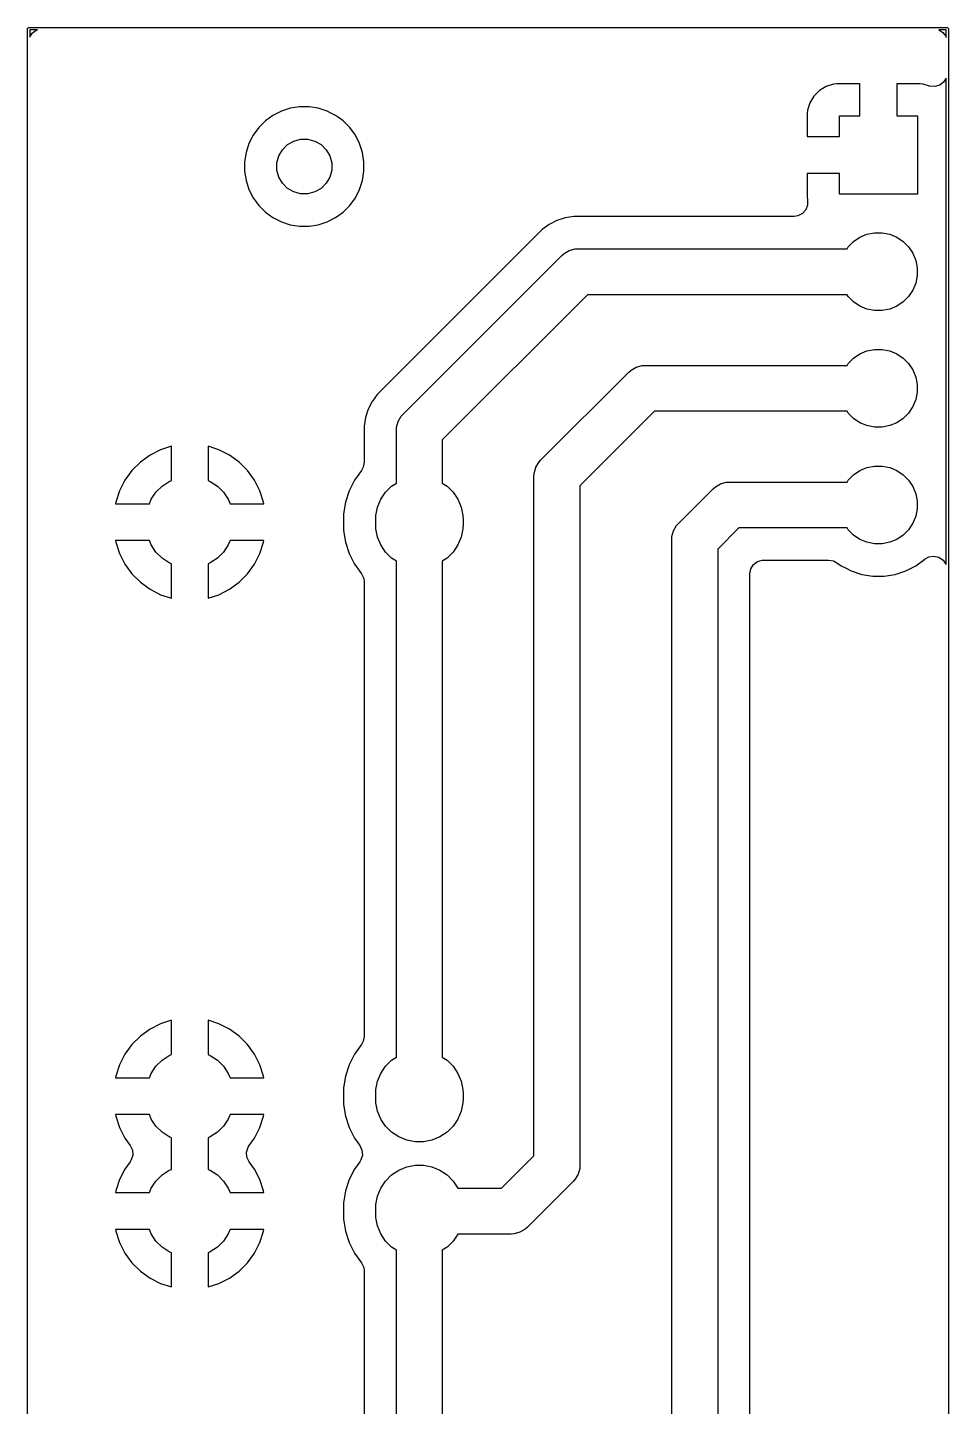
# Model space of a CAD drawing. Header units: inches. Extents: x 5.9 to 6.69, y -4.33 to -1.97.
# Drawn here: x 5.905 to 6.694, y -3.15 to -1.968 of the extents above; entities that cross this region are included whole.
import ezdxf

# ---------------------------------------------------------------- set-up
doc = ezdxf.new("R2010")
doc.units = ezdxf.units.IN
doc.header["$MEASUREMENT"] = 0
doc.layers.add('F.Cu', color=13, linetype='CONTINUOUS', true_color=0xc83434)

msp = doc.modelspace()

# ---------------------------------------------------------------- linework, layer by layer
at = {"layer": 'F.Cu', "linetype": 'CONTINUOUS'}
for p, q in [((5.9045, -1.9685), (5.9046, -1.9681)), ((5.9045, -4.3307), (5.9045, -1.9685)), ((5.9046, -1.9681), (5.9051, -1.9676)), ((5.9051, -1.9676), (5.9055, -1.9675)), ((5.9055, -1.9675), (6.6929, -1.9675)), ((5.9065, -1.9695), (5.9065, -1.9757)), ((5.9129, -1.9695), (5.9065, -1.9695)), ((5.9065, -1.9757), (5.9086, -1.9723)), ((5.9086, -1.9723), (5.912, -1.9697)), ((5.912, -1.9697), (5.9129, -1.9695)), ((6.6857, -1.9695), (6.6891, -1.9716)), ((6.6919, -1.9695), (6.6857, -1.9695)), ((6.6891, -1.9716), (6.6917, -1.975)), ((6.6919, -1.9759), (6.6919, -1.9695)), ((6.6929, -1.9675), (6.6933, -1.9676)), ((6.6933, -1.9676), (6.6938, -1.9681)), ((6.6938, -1.9681), (6.6939, -1.9685)), ((6.6939, -1.9685), (6.6939, -4.3307)), ((6.6917, -1.975), (6.6919, -1.9759)), ((6.589, -2.018), (6.5833, -2.0215)), ((6.5954, -2.016), (6.589, -2.018)), ((6.589, -2.018), (6.589, -2.018)), ((6.5982, -2.0157), (6.5954, -2.016)), ((6.6181, -2.0157), (6.5982, -2.0157)), ((6.5982, -2.0157), (6.5982, -2.0157)), ((6.6181, -2.0433), (6.6181, -2.0157)), ((6.6696, -2.0157), (6.6496, -2.0157)), ((6.6496, -2.0157), (6.6496, -2.0433)), ((6.6723, -2.016), (6.6696, -2.0157)), ((6.6776, -2.0177), (6.6723, -2.016)), ((6.6723, -2.016), (6.6723, -2.016)), ((6.6779, -2.0177), (6.6776, -2.0177)), ((6.6822, -2.0181), (6.6779, -2.0177)), ((6.6864, -2.017), (6.6822, -2.0181)), ((6.6898, -2.0143), (6.6864, -2.017)), ((6.6919, -2.011), (6.6898, -2.0143)), ((6.6919, -2.4278), (6.6919, -2.011)), ((6.5751, -2.0319), (6.5731, -2.0383)), ((6.5785, -2.0262), (6.5751, -2.0319)), ((6.5833, -2.0215), (6.5785, -2.0262)), ((6.1149, -2.0428), (6.1084, -2.0476)), ((6.1221, -2.0392), (6.1149, -2.0428)), ((6.1149, -2.0428), (6.1149, -2.0428)), ((6.1297, -2.0367), (6.1221, -2.0392)), ((6.1221, -2.0392), (6.1221, -2.0392)), ((6.1377, -2.0354), (6.1297, -2.0367)), ((6.1458, -2.0354), (6.1377, -2.0354)), ((6.1377, -2.0354), (6.1377, -2.0354)), ((6.1537, -2.0367), (6.1458, -2.0354)), ((6.1458, -2.0354), (6.1458, -2.0354)), ((6.1614, -2.0392), (6.1537, -2.0367)), ((6.1614, -2.0392), (6.1614, -2.0392)), ((6.1651, -2.0411), (6.1614, -2.0392)), ((6.1686, -2.0428), (6.1651, -2.0411)), ((6.1718, -2.0452), (6.1686, -2.0428)), ((6.1686, -2.0428), (6.1686, -2.0428)), ((6.5731, -2.0383), (6.5728, -2.0411)), ((6.5728, -2.0411), (6.5728, -2.061)), ((6.5731, -2.0383), (6.5731, -2.0383)), ((6.6004, -2.061), (6.6004, -2.0433)), ((6.6004, -2.0433), (6.6181, -2.0433)), ((6.6496, -2.0433), (6.6673, -2.0433)), ((6.6673, -2.0433), (6.6673, -2.1102)), ((6.1027, -2.0533), (6.0979, -2.0598)), ((6.1084, -2.0476), (6.1027, -2.0533)), ((6.1027, -2.0533), (6.1027, -2.0533)), ((6.1084, -2.0476), (6.1084, -2.0476)), ((6.1751, -2.0476), (6.1718, -2.0452)), ((6.1808, -2.0533), (6.1751, -2.0476)), ((6.1855, -2.0598), (6.1808, -2.0533)), ((6.0943, -2.067), (6.0918, -2.0746)), ((6.0979, -2.0598), (6.0943, -2.067)), ((6.0943, -2.067), (6.0943, -2.067)), ((6.0979, -2.0598), (6.0979, -2.0598)), ((6.123, -2.0722), (6.1274, -2.0679)), ((6.1274, -2.0679), (6.1327, -2.0648)), ((6.1327, -2.0648), (6.1386, -2.0632)), ((6.1386, -2.0632), (6.1448, -2.0632)), ((6.1448, -2.0632), (6.1508, -2.0648)), ((6.1508, -2.0648), (6.1561, -2.0679)), ((6.1561, -2.0679), (6.1605, -2.0722)), ((6.1892, -2.067), (6.1855, -2.0598)), ((6.1917, -2.0746), (6.1892, -2.067)), ((6.5728, -2.061), (6.6004, -2.061)), ((6.0918, -2.0746), (6.0905, -2.0826)), ((6.1183, -2.0835), (6.1199, -2.0776)), ((6.1199, -2.0776), (6.123, -2.0722)), ((6.1605, -2.0722), (6.1636, -2.0776)), ((6.1636, -2.0776), (6.1652, -2.0835)), ((6.1929, -2.0826), (6.1917, -2.0746)), ((6.0905, -2.0826), (6.0905, -2.0906)), ((6.0905, -2.0906), (6.0918, -2.0986)), ((6.1183, -2.0897), (6.1183, -2.0835)), ((6.1199, -2.0957), (6.1183, -2.0897)), ((6.1652, -2.0897), (6.1636, -2.0957)), ((6.1652, -2.0835), (6.1652, -2.0897)), ((6.1917, -2.0986), (6.1929, -2.0906)), ((6.1929, -2.0906), (6.1929, -2.0826)), ((6.0918, -2.0986), (6.0943, -2.1063)), ((6.123, -2.101), (6.1199, -2.0957)), ((6.1274, -2.1054), (6.123, -2.101)), ((6.1605, -2.101), (6.1561, -2.1054)), ((6.1636, -2.0957), (6.1605, -2.101)), ((6.1892, -2.1063), (6.1917, -2.0986)), ((6.6004, -2.0925), (6.5728, -2.0925)), ((6.5728, -2.0925), (6.5728, -2.1125)), ((6.6004, -2.1102), (6.6004, -2.0925)), ((6.0943, -2.1063), (6.0943, -2.1063)), ((6.0943, -2.1063), (6.0979, -2.1134)), ((6.0979, -2.1134), (6.0979, -2.1134)), ((6.0979, -2.1134), (6.0996, -2.1157)), ((6.0996, -2.1157), (6.1027, -2.12)), ((6.1327, -2.1084), (6.1274, -2.1054)), ((6.1386, -2.11), (6.1327, -2.1084)), ((6.1448, -2.11), (6.1386, -2.11)), ((6.1508, -2.1084), (6.1448, -2.11)), ((6.1561, -2.1054), (6.1508, -2.1084)), ((6.1808, -2.12), (6.1855, -2.1134)), ((6.1855, -2.1134), (6.1892, -2.1063)), ((6.5728, -2.1125), (6.5731, -2.1152)), ((6.5731, -2.1152), (6.5731, -2.1154)), ((6.5731, -2.1154), (6.5731, -2.1157)), ((6.5731, -2.1157), (6.5731, -2.1159)), ((6.5731, -2.1159), (6.5731, -2.1159)), ((6.5731, -2.1159), (6.5732, -2.1198)), ((6.6673, -2.1102), (6.6004, -2.1102)), ((6.1027, -2.12), (6.1084, -2.1257)), ((6.1084, -2.1257), (6.1149, -2.1304)), ((6.1686, -2.1304), (6.1751, -2.1257)), ((6.1751, -2.1257), (6.1808, -2.12)), ((6.5688, -2.127), (6.5649, -2.129)), ((6.5717, -2.1238), (6.5688, -2.127)), ((6.5732, -2.1198), (6.5717, -2.1238)), ((6.1149, -2.1304), (6.1221, -2.1341)), ((6.1221, -2.1341), (6.1297, -2.1366)), ((6.1297, -2.1366), (6.1377, -2.1378)), ((6.1377, -2.1378), (6.1377, -2.1378)), ((6.1377, -2.1378), (6.1458, -2.1378)), ((6.1458, -2.1378), (6.1537, -2.1366)), ((6.1458, -2.1378), (6.1458, -2.1378)), ((6.1537, -2.1366), (6.1614, -2.1341)), ((6.1614, -2.1341), (6.1686, -2.1304)), ((6.3516, -2.1363), (6.3456, -2.1407)), ((6.3582, -2.133), (6.3516, -2.1363)), ((6.3516, -2.1363), (6.3516, -2.1363)), ((6.3653, -2.1307), (6.3582, -2.133)), ((6.3582, -2.133), (6.3582, -2.133)), ((6.3727, -2.1295), (6.3653, -2.1307)), ((6.5616, -2.1295), (6.3727, -2.1295)), ((6.5649, -2.129), (6.5616, -2.1295)), ((6.3456, -2.1407), (6.2043, -2.282)), ((6.608, -2.1555), (6.6126, -2.1509)), ((6.6126, -2.1509), (6.6181, -2.1473)), ((6.6181, -2.1473), (6.6241, -2.1447)), ((6.6241, -2.1447), (6.6306, -2.1435)), ((6.6306, -2.1435), (6.6371, -2.1435)), ((6.6371, -2.1435), (6.6436, -2.1447)), ((6.6436, -2.1447), (6.6496, -2.1473)), ((6.6496, -2.1473), (6.6551, -2.1509)), ((6.6551, -2.1509), (6.6597, -2.1555)), ((6.2264, -2.2989), (6.3625, -2.1629)), ((6.3625, -2.1629), (6.3644, -2.1612)), ((6.3644, -2.1612), (6.3688, -2.1586)), ((6.3644, -2.1612), (6.3644, -2.1612)), ((6.3688, -2.1586), (6.3738, -2.1573)), ((6.3738, -2.1573), (6.3764, -2.1571)), ((6.3738, -2.1573), (6.3738, -2.1573)), ((6.3764, -2.1571), (6.607, -2.1571)), ((6.607, -2.1571), (6.608, -2.1555)), ((6.6597, -2.1555), (6.6634, -2.161)), ((6.6634, -2.161), (6.6659, -2.1671)), ((6.6659, -2.1671), (6.6672, -2.1735)), ((6.6672, -2.1735), (6.6672, -2.1801)), ((6.6659, -2.1865), (6.6634, -2.1925)), ((6.6672, -2.1801), (6.6659, -2.1865)), ((6.3845, -2.1965), (6.26, -2.3209)), ((6.607, -2.1965), (6.3845, -2.1965)), ((6.608, -2.198), (6.607, -2.1965)), ((6.6126, -2.2026), (6.608, -2.198)), ((6.6597, -2.198), (6.6551, -2.2026)), ((6.6634, -2.1925), (6.6597, -2.198)), ((6.6181, -2.2063), (6.6126, -2.2026)), ((6.6241, -2.2088), (6.6181, -2.2063)), ((6.6306, -2.2101), (6.6241, -2.2088)), ((6.6371, -2.2101), (6.6306, -2.2101)), ((6.6436, -2.2088), (6.6371, -2.2101)), ((6.6496, -2.2063), (6.6436, -2.2088)), ((6.6551, -2.2026), (6.6496, -2.2063)), ((6.6181, -2.2473), (6.6241, -2.2447)), ((6.6241, -2.2447), (6.6306, -2.2435)), ((6.6306, -2.2435), (6.6371, -2.2435)), ((6.6371, -2.2435), (6.6436, -2.2447)), ((6.6436, -2.2447), (6.6496, -2.2473)), ((6.4263, -2.2586), (6.4313, -2.2573)), ((6.4313, -2.2573), (6.4339, -2.2571)), ((6.4313, -2.2573), (6.4313, -2.2573)), ((6.4339, -2.2571), (6.607, -2.2571)), ((6.607, -2.2571), (6.608, -2.2555)), ((6.608, -2.2555), (6.6126, -2.2509)), ((6.6126, -2.2509), (6.6181, -2.2473)), ((6.6496, -2.2473), (6.6551, -2.2509)), ((6.6551, -2.2509), (6.6597, -2.2555)), ((6.6597, -2.2555), (6.6634, -2.261)), ((6.3443, -2.3384), (6.4199, -2.2629)), ((6.4199, -2.2629), (6.4219, -2.2612)), ((6.4219, -2.2612), (6.4263, -2.2586)), ((6.4219, -2.2612), (6.4219, -2.2612)), ((6.6634, -2.261), (6.6659, -2.2671)), ((6.6659, -2.2671), (6.6672, -2.2735)), ((6.6672, -2.2801), (6.6659, -2.2865)), ((6.6672, -2.2735), (6.6672, -2.2801)), ((6.1999, -2.288), (6.1966, -2.2947)), ((6.2001, -2.2878), (6.1999, -2.288)), ((6.2043, -2.282), (6.2001, -2.2878)), ((6.2001, -2.2878), (6.2001, -2.2878)), ((6.6634, -2.2925), (6.6597, -2.298)), ((6.6659, -2.2865), (6.6634, -2.2925)), ((6.1943, -2.3017), (6.1931, -2.3091)), ((6.1966, -2.2947), (6.1943, -2.3017)), ((6.2222, -2.3053), (6.2247, -2.3008)), ((6.2247, -2.3008), (6.2264, -2.2989)), ((6.2247, -2.3008), (6.2247, -2.3008)), ((6.442, -2.2965), (6.378, -2.3605)), ((6.607, -2.2965), (6.442, -2.2965)), ((6.608, -2.298), (6.607, -2.2965)), ((6.6126, -2.3026), (6.608, -2.298)), ((6.6181, -2.3063), (6.6126, -2.3026)), ((6.6551, -2.3026), (6.6496, -2.3063)), ((6.6597, -2.298), (6.6551, -2.3026)), ((6.1931, -2.3091), (6.1931, -2.3402)), ((6.2207, -2.3128), (6.2208, -2.3102)), ((6.2207, -2.358), (6.2207, -2.3128)), ((6.2208, -2.3102), (6.2222, -2.3053)), ((6.2208, -2.3102), (6.2208, -2.3102)), ((6.6241, -2.3088), (6.6181, -2.3063)), ((6.6306, -2.3101), (6.6241, -2.3088)), ((6.6371, -2.3101), (6.6306, -2.3101)), ((6.6436, -2.3088), (6.6371, -2.3101)), ((6.6496, -2.3063), (6.6436, -2.3088)), ((6.0278, -2.3264), (6.0186, -2.3294)), ((6.0278, -2.3558), (6.0278, -2.3264)), ((6.0278, -2.3264), (6.0278, -2.3264)), ((6.0684, -2.3294), (6.0593, -2.3264)), ((6.0593, -2.3264), (6.0593, -2.3558)), ((6.26, -2.3209), (6.26, -2.358)), ((6.0012, -2.34), (5.994, -2.3472)), ((6.0095, -2.334), (6.0012, -2.34)), ((6.0186, -2.3294), (6.0095, -2.334)), ((6.0095, -2.334), (6.0095, -2.334)), ((6.0776, -2.334), (6.0684, -2.3294)), ((6.0858, -2.34), (6.0776, -2.334)), ((6.0776, -2.334), (6.0776, -2.334)), ((6.0931, -2.3472), (6.0858, -2.34)), ((6.1931, -2.3402), (6.1923, -2.3445)), ((6.3403, -2.3445), (6.3427, -2.3404)), ((6.3427, -2.3404), (6.3443, -2.3384)), ((6.3427, -2.3404), (6.3427, -2.3404)), ((5.994, -2.3472), (5.9879, -2.3555)), ((6.0991, -2.3555), (6.0931, -2.3472)), ((6.1908, -2.3472), (6.1848, -2.3555)), ((6.1923, -2.3445), (6.1908, -2.3472)), ((6.3386, -2.3524), (6.3388, -2.3498)), ((6.3388, -2.3498), (6.3401, -2.3448)), ((6.3388, -2.3498), (6.3388, -2.3498)), ((6.3401, -2.3448), (6.3403, -2.3445)), ((6.608, -2.3555), (6.6126, -2.3509)), ((6.6126, -2.3509), (6.6181, -2.3473)), ((6.6181, -2.3473), (6.6241, -2.3447)), ((6.6241, -2.3447), (6.6306, -2.3435)), ((6.6306, -2.3435), (6.6371, -2.3435)), ((6.6371, -2.3435), (6.6436, -2.3447)), ((6.6436, -2.3447), (6.6496, -2.3473)), ((6.6496, -2.3473), (6.6551, -2.3509)), ((6.6551, -2.3509), (6.6597, -2.3555)), ((5.9879, -2.3555), (5.9833, -2.3646)), ((5.9879, -2.3555), (5.9879, -2.3555)), ((6.0146, -2.3658), (6.0198, -2.3607)), ((6.0198, -2.3607), (6.0259, -2.3566)), ((6.0259, -2.3566), (6.0278, -2.3558)), ((6.0593, -2.3558), (6.0611, -2.3566)), ((6.0611, -2.3566), (6.0672, -2.3607)), ((6.0672, -2.3607), (6.0724, -2.3658)), ((6.1037, -2.3646), (6.0991, -2.3555)), ((6.0991, -2.3555), (6.0991, -2.3555)), ((6.1848, -2.3555), (6.1801, -2.3646)), ((6.1848, -2.3555), (6.1848, -2.3555)), ((6.2114, -2.3658), (6.2166, -2.3607)), ((6.2166, -2.3607), (6.2207, -2.358)), ((6.26, -2.358), (6.2641, -2.3607)), ((6.2641, -2.3607), (6.2693, -2.3658)), ((6.3386, -2.9348), (6.3386, -2.3524)), ((6.378, -2.3605), (6.378, -2.9429)), ((6.4625, -2.3926), (6.4922, -2.3629)), ((6.4922, -2.3629), (6.4941, -2.3612)), ((6.4941, -2.3612), (6.4986, -2.3586)), ((6.4941, -2.3612), (6.4941, -2.3612)), ((6.4986, -2.3586), (6.5035, -2.3573)), ((6.5035, -2.3573), (6.5061, -2.3571)), ((6.5035, -2.3573), (6.5035, -2.3573)), ((6.5061, -2.3571), (6.607, -2.3571)), ((6.607, -2.3571), (6.608, -2.3555)), ((6.6597, -2.3555), (6.6634, -2.361)), ((6.6634, -2.361), (6.6659, -2.3671)), ((5.9801, -2.3744), (5.9799, -2.3758)), ((5.9799, -2.3758), (5.9799, -2.3758)), ((5.9799, -2.3758), (6.0089, -2.3758)), ((5.9833, -2.3646), (5.9801, -2.3744)), ((5.9801, -2.3744), (5.9801, -2.3744)), ((5.9833, -2.3646), (5.9833, -2.3646)), ((6.0089, -2.3758), (6.0105, -2.3719)), ((6.0105, -2.3719), (6.0146, -2.3658)), ((6.0724, -2.3658), (6.0765, -2.3719)), ((6.0765, -2.3719), (6.0781, -2.3758)), ((6.0781, -2.3758), (6.1071, -2.3758)), ((6.1069, -2.3744), (6.1037, -2.3646)), ((6.1037, -2.3646), (6.1037, -2.3646)), ((6.1071, -2.3758), (6.1069, -2.3744)), ((6.1069, -2.3744), (6.1069, -2.3744)), ((6.1071, -2.3758), (6.1071, -2.3758)), ((6.177, -2.3744), (6.1754, -2.3845)), ((6.1801, -2.3646), (6.177, -2.3744)), ((6.2046, -2.3787), (6.2074, -2.3719)), ((6.2074, -2.3719), (6.2114, -2.3658)), ((6.2693, -2.3658), (6.2733, -2.3719)), ((6.2733, -2.3719), (6.2761, -2.3787)), ((6.6659, -2.3671), (6.6672, -2.3735)), ((6.6672, -2.3735), (6.6672, -2.3801)), ((6.1754, -2.3845), (6.1754, -2.3986)), ((6.203, -2.3896), (6.2031, -2.3859)), ((6.2031, -2.3859), (6.2046, -2.3787)), ((6.2761, -2.3787), (6.2776, -2.3859)), ((6.2776, -2.3859), (6.2778, -2.3896)), ((6.6659, -2.3865), (6.6634, -2.3925)), ((6.6672, -2.3801), (6.6659, -2.3865)), ((6.1754, -2.3986), (6.177, -2.4087)), ((6.203, -2.3935), (6.203, -2.3896)), ((6.2031, -2.3972), (6.203, -2.3935)), ((6.2046, -2.4044), (6.2031, -2.3972)), ((6.2776, -2.3972), (6.2761, -2.4044)), ((6.2778, -2.3935), (6.2776, -2.3972)), ((6.2778, -2.3896), (6.2778, -2.3935)), ((6.4569, -2.4039), (6.4582, -2.399)), ((6.4582, -2.399), (6.4608, -2.3945)), ((6.4608, -2.3945), (6.4625, -2.3926)), ((6.4608, -2.3945), (6.4608, -2.3945)), ((6.5143, -2.3965), (6.4961, -2.4146)), ((6.607, -2.3965), (6.5143, -2.3965)), ((6.608, -2.398), (6.607, -2.3965)), ((6.6126, -2.4026), (6.608, -2.398)), ((6.6597, -2.398), (6.6551, -2.4026)), ((6.6634, -2.3925), (6.6597, -2.398)), ((5.9799, -2.4073), (5.9801, -2.4087)), ((6.0089, -2.4073), (5.9799, -2.4073)), ((5.9801, -2.4087), (5.9801, -2.4087)), ((5.9801, -2.4087), (5.9833, -2.4184)), ((6.0105, -2.4111), (6.0089, -2.4073)), ((6.0146, -2.4172), (6.0105, -2.4111)), ((6.0765, -2.4111), (6.0724, -2.4172)), ((6.0781, -2.4073), (6.0765, -2.4111)), ((6.1071, -2.4073), (6.0781, -2.4073)), ((6.1037, -2.4184), (6.1069, -2.4087)), ((6.1069, -2.4087), (6.1071, -2.4073)), ((6.1069, -2.4087), (6.1069, -2.4087)), ((6.177, -2.4087), (6.1801, -2.4184)), ((6.2074, -2.4111), (6.2046, -2.4044)), ((6.2114, -2.4172), (6.2074, -2.4111)), ((6.2733, -2.4111), (6.2693, -2.4172)), ((6.2761, -2.4044), (6.2733, -2.4111)), ((6.4567, -2.4065), (6.4569, -2.4039)), ((6.4567, -3.4072), (6.4567, -2.4065)), ((6.4569, -2.4039), (6.4569, -2.4039)), ((6.6181, -2.4063), (6.6126, -2.4026)), ((6.6241, -2.4088), (6.6181, -2.4063)), ((6.6306, -2.4101), (6.6241, -2.4088)), ((6.6371, -2.4101), (6.6306, -2.4101)), ((6.6436, -2.4088), (6.6371, -2.4101)), ((6.6496, -2.4063), (6.6436, -2.4088)), ((6.6551, -2.4026), (6.6496, -2.4063)), ((5.9833, -2.4184), (5.9833, -2.4184)), ((5.9833, -2.4184), (5.9879, -2.4276)), ((6.0198, -2.4224), (6.0146, -2.4172)), ((6.0259, -2.4265), (6.0198, -2.4224)), ((6.0672, -2.4224), (6.0611, -2.4265)), ((6.0724, -2.4172), (6.0672, -2.4224)), ((6.0991, -2.4276), (6.1037, -2.4184)), ((6.1037, -2.4184), (6.1037, -2.4184)), ((6.1801, -2.4184), (6.1801, -2.4184)), ((6.1801, -2.4184), (6.1801, -2.4184)), ((6.1801, -2.4184), (6.1848, -2.4276)), ((6.2166, -2.4224), (6.2114, -2.4172)), ((6.2207, -2.4251), (6.2166, -2.4224)), ((6.2641, -2.4224), (6.26, -2.4251)), ((6.2693, -2.4172), (6.2641, -2.4224)), ((6.4961, -2.4146), (6.4961, -3.4154)), ((6.6736, -2.4233), (6.674, -2.4231)), ((6.674, -2.4231), (6.6772, -2.4213)), ((6.674, -2.4231), (6.674, -2.4231)), ((6.6772, -2.4213), (6.6815, -2.4206)), ((6.6815, -2.4206), (6.6857, -2.4216)), ((6.6857, -2.4216), (6.6893, -2.424)), ((5.9879, -2.4276), (5.9879, -2.4276)), ((5.9879, -2.4276), (5.994, -2.4358)), ((6.0278, -2.4273), (6.0259, -2.4265)), ((6.0278, -2.4567), (6.0278, -2.4273)), ((6.0611, -2.4265), (6.0593, -2.4273)), ((6.0593, -2.4273), (6.0593, -2.4567)), ((6.0931, -2.4358), (6.0991, -2.4276)), ((6.0991, -2.4276), (6.0991, -2.4276)), ((6.1848, -2.4276), (6.1848, -2.4276)), ((6.1848, -2.4276), (6.1848, -2.4276)), ((6.1848, -2.4276), (6.1858, -2.429)), ((6.1858, -2.429), (6.1908, -2.4358)), ((6.2207, -2.8501), (6.2207, -2.4251)), ((6.26, -2.4251), (6.26, -2.8501)), ((6.5236, -2.4358), (6.5244, -2.4316)), ((6.5244, -2.4316), (6.5267, -2.4279)), ((6.5267, -2.4279), (6.5302, -2.4253)), ((6.5302, -2.4253), (6.5343, -2.4241)), ((6.5343, -2.4241), (6.5354, -2.424)), ((6.5354, -2.424), (6.5912, -2.424)), ((6.5912, -2.424), (6.5955, -2.4248)), ((6.5955, -2.4248), (6.5982, -2.4263)), ((6.5982, -2.4263), (6.6019, -2.429)), ((6.6019, -2.429), (6.6019, -2.429)), ((6.6019, -2.429), (6.6019, -2.429)), ((6.6019, -2.429), (6.6061, -2.4311)), ((6.6061, -2.4311), (6.6104, -2.4333)), ((6.6104, -2.4333), (6.6196, -2.4363)), ((6.6482, -2.4363), (6.6573, -2.4333)), ((6.6573, -2.4333), (6.6659, -2.429)), ((6.6659, -2.429), (6.6736, -2.4233)), ((6.6736, -2.4233), (6.6736, -2.4233)), ((6.6893, -2.424), (6.6918, -2.4275)), ((6.6918, -2.4275), (6.6919, -2.4278)), ((5.994, -2.4358), (6.0012, -2.4431)), ((6.0012, -2.4431), (6.0095, -2.4491)), ((6.0776, -2.4491), (6.0858, -2.4431)), ((6.0858, -2.4431), (6.0931, -2.4358)), ((6.1908, -2.4358), (6.1908, -2.4359)), ((6.1908, -2.4359), (6.1927, -2.4398)), ((6.1927, -2.4398), (6.1931, -2.4428)), ((6.1931, -2.4428), (6.1931, -2.8324)), ((6.5236, -3.4116), (6.5236, -2.4358)), ((6.6196, -2.4363), (6.6291, -2.4378)), ((6.6291, -2.4378), (6.6291, -2.4378)), ((6.6291, -2.4378), (6.6387, -2.4378)), ((6.6387, -2.4378), (6.6482, -2.4363)), ((6.6387, -2.4378), (6.6387, -2.4378)), ((6.0095, -2.4491), (6.0095, -2.4491)), ((6.0095, -2.4491), (6.0186, -2.4537)), ((6.0186, -2.4537), (6.0186, -2.4537)), ((6.0186, -2.4537), (6.0278, -2.4567)), ((6.0278, -2.4567), (6.0278, -2.4567)), ((6.0593, -2.4567), (6.0684, -2.4537)), ((6.0684, -2.4537), (6.0776, -2.4491)), ((6.0684, -2.4537), (6.0684, -2.4537)), ((6.0776, -2.4491), (6.0776, -2.4491)), ((6.0186, -2.8215), (6.0095, -2.8261)), ((6.0278, -2.8185), (6.0186, -2.8215)), ((6.0278, -2.8479), (6.0278, -2.8185)), ((6.0278, -2.8185), (6.0278, -2.8185)), ((6.0684, -2.8215), (6.0593, -2.8185)), ((6.0593, -2.8185), (6.0593, -2.8479)), ((6.0776, -2.8261), (6.0684, -2.8215)), ((6.0012, -2.8321), (5.994, -2.8394)), ((6.0095, -2.8261), (6.0012, -2.8321)), ((6.0095, -2.8261), (6.0095, -2.8261)), ((6.0858, -2.8321), (6.0776, -2.8261)), ((6.0776, -2.8261), (6.0776, -2.8261)), ((6.0931, -2.8394), (6.0858, -2.8321)), ((6.1923, -2.8366), (6.1908, -2.8393)), ((6.1931, -2.8324), (6.1923, -2.8366)), ((5.9879, -2.8476), (5.9833, -2.8568)), ((5.994, -2.8394), (5.9879, -2.8476)), ((5.9879, -2.8476), (5.9879, -2.8476)), ((6.0198, -2.8528), (6.0259, -2.8487)), ((6.0259, -2.8487), (6.0278, -2.8479)), ((6.0593, -2.8479), (6.0611, -2.8487)), ((6.0611, -2.8487), (6.0672, -2.8528)), ((6.0991, -2.8476), (6.0931, -2.8394)), ((6.1037, -2.8568), (6.0991, -2.8476)), ((6.0991, -2.8476), (6.0991, -2.8476)), ((6.1848, -2.8476), (6.1801, -2.8567)), ((6.1908, -2.8393), (6.1848, -2.8476)), ((6.1848, -2.8476), (6.1848, -2.8476)), ((5.9833, -2.8568), (5.9801, -2.8665)), ((5.9833, -2.8568), (5.9833, -2.8568)), ((6.0105, -2.8641), (6.0146, -2.858)), ((6.0146, -2.858), (6.0198, -2.8528)), ((6.0672, -2.8528), (6.0724, -2.858)), ((6.0724, -2.858), (6.0765, -2.8641)), ((6.1069, -2.8665), (6.1037, -2.8568)), ((6.1037, -2.8568), (6.1037, -2.8568)), ((6.1801, -2.8567), (6.177, -2.8665)), ((6.2074, -2.8641), (6.2114, -2.858)), ((6.2114, -2.858), (6.2166, -2.8528)), ((6.2166, -2.8528), (6.2207, -2.8501)), ((6.26, -2.8501), (6.2641, -2.8528)), ((6.2641, -2.8528), (6.2693, -2.858)), ((6.2693, -2.858), (6.2733, -2.8641)), ((5.9801, -2.8665), (5.9799, -2.8679)), ((5.9799, -2.8679), (5.9799, -2.8679)), ((5.9799, -2.8679), (6.0089, -2.8679)), ((5.9801, -2.8665), (5.9801, -2.8665)), ((6.0089, -2.8679), (6.0105, -2.8641)), ((6.0765, -2.8641), (6.0781, -2.8679)), ((6.0781, -2.8679), (6.1071, -2.8679)), ((6.1071, -2.8679), (6.1069, -2.8665)), ((6.1069, -2.8665), (6.1069, -2.8665)), ((6.1071, -2.8679), (6.1071, -2.8679)), ((6.177, -2.8665), (6.1754, -2.8766)), ((6.2031, -2.878), (6.2046, -2.8708)), ((6.2046, -2.8708), (6.2074, -2.8641)), ((6.2733, -2.8641), (6.2761, -2.8708)), ((6.2761, -2.8708), (6.2776, -2.878)), ((6.1754, -2.8766), (6.1754, -2.8907)), ((6.203, -2.8817), (6.2031, -2.878)), ((6.203, -2.8856), (6.203, -2.8817)), ((6.2776, -2.878), (6.2778, -2.8817)), ((6.2778, -2.8817), (6.2778, -2.8856)), ((6.1754, -2.8907), (6.177, -2.9008)), ((6.2031, -2.8893), (6.203, -2.8856)), ((6.2046, -2.8965), (6.2031, -2.8893)), ((6.2776, -2.8893), (6.2761, -2.8965)), ((6.2778, -2.8856), (6.2776, -2.8893)), ((5.9799, -2.8994), (5.9801, -2.9008)), ((6.0089, -2.8994), (5.9799, -2.8994)), ((5.9801, -2.9008), (5.9801, -2.9008)), ((5.9801, -2.9008), (5.9833, -2.9106)), ((6.0105, -2.9033), (6.0089, -2.8994)), ((6.0146, -2.9094), (6.0105, -2.9033)), ((6.0765, -2.9033), (6.0724, -2.9094)), ((6.0781, -2.8994), (6.0765, -2.9033)), ((6.1071, -2.8994), (6.0781, -2.8994)), ((6.1037, -2.9106), (6.1069, -2.9008)), ((6.1069, -2.9008), (6.1071, -2.8994)), ((6.1069, -2.9008), (6.1069, -2.9008)), ((6.177, -2.9008), (6.1801, -2.9106)), ((6.2074, -2.9033), (6.2046, -2.8965)), ((6.2114, -2.9094), (6.2074, -2.9033)), ((6.2733, -2.9033), (6.2693, -2.9094)), ((6.2761, -2.8965), (6.2733, -2.9033)), ((5.9833, -2.9106), (5.9833, -2.9106)), ((5.9833, -2.9106), (5.9879, -2.9197)), ((5.9879, -2.9197), (5.9879, -2.9197)), ((5.9879, -2.9197), (5.9925, -2.926)), ((6.0198, -2.9145), (6.0146, -2.9094)), ((6.0259, -2.9186), (6.0198, -2.9145)), ((6.0278, -2.9194), (6.0259, -2.9186)), ((6.0278, -2.9464), (6.0278, -2.9194)), ((6.0611, -2.9186), (6.0593, -2.9194)), ((6.0593, -2.9194), (6.0593, -2.9464)), ((6.0672, -2.9145), (6.0611, -2.9186)), ((6.0724, -2.9094), (6.0672, -2.9145)), ((6.0945, -2.926), (6.0991, -2.9197)), ((6.0991, -2.9197), (6.1037, -2.9106)), ((6.0991, -2.9197), (6.0991, -2.9197)), ((6.1037, -2.9106), (6.1037, -2.9106)), ((6.1801, -2.9106), (6.1801, -2.9106)), ((6.1801, -2.9106), (6.1801, -2.9106)), ((6.1801, -2.9106), (6.1848, -2.9197)), ((6.1848, -2.9197), (6.1848, -2.9197)), ((6.1848, -2.9197), (6.1848, -2.9197)), ((6.1848, -2.9197), (6.1893, -2.926)), ((6.2166, -2.9145), (6.2114, -2.9094)), ((6.2227, -2.9186), (6.2166, -2.9145)), ((6.2295, -2.9214), (6.2227, -2.9186)), ((6.258, -2.9186), (6.2512, -2.9214)), ((6.2641, -2.9145), (6.258, -2.9186)), ((6.2693, -2.9094), (6.2641, -2.9145)), ((5.9925, -2.926), (5.9944, -2.9299)), ((5.9944, -2.9299), (5.9947, -2.9342)), ((6.0923, -2.9316), (6.0936, -2.9274)), ((6.0926, -2.9359), (6.0923, -2.9316)), ((6.0936, -2.9274), (6.0945, -2.926)), ((6.1893, -2.926), (6.1912, -2.9299)), ((6.1912, -2.9299), (6.1915, -2.9342)), ((6.2367, -2.9229), (6.2295, -2.9214)), ((6.244, -2.9229), (6.2367, -2.9229)), ((6.2512, -2.9214), (6.244, -2.9229)), ((5.9925, -2.9398), (5.9879, -2.9461)), ((5.9934, -2.9383), (5.9925, -2.9398)), ((5.9947, -2.9342), (5.9934, -2.9383)), ((6.0945, -2.9398), (6.0926, -2.9359)), ((6.0991, -2.9461), (6.0945, -2.9398)), ((6.1893, -2.9398), (6.1848, -2.9461)), ((6.1902, -2.9383), (6.1893, -2.9398)), ((6.1915, -2.9342), (6.1902, -2.9383)), ((6.2295, -2.9443), (6.2367, -2.9429)), ((6.2367, -2.9429), (6.244, -2.9429)), ((6.244, -2.9429), (6.2512, -2.9443)), ((6.3109, -2.9624), (6.3386, -2.9348)), ((6.378, -2.9429), (6.3778, -2.9455)), ((5.9833, -2.9552), (5.9801, -2.9649)), ((5.9879, -2.9461), (5.9833, -2.9552)), ((5.9833, -2.9552), (5.9833, -2.9552)), ((5.9879, -2.9461), (5.9879, -2.9461)), ((6.0146, -2.9564), (6.0198, -2.9512)), ((6.0198, -2.9512), (6.0259, -2.9471)), ((6.0259, -2.9471), (6.0278, -2.9464)), ((6.0593, -2.9464), (6.0611, -2.9471)), ((6.0611, -2.9471), (6.0672, -2.9512)), ((6.0672, -2.9512), (6.0724, -2.9564)), ((6.1037, -2.9552), (6.0991, -2.9461)), ((6.0991, -2.9461), (6.0991, -2.9461)), ((6.1069, -2.9649), (6.1037, -2.9552)), ((6.1037, -2.9552), (6.1037, -2.9552)), ((6.1801, -2.9552), (6.177, -2.9649)), ((6.1848, -2.9461), (6.1801, -2.9552)), ((6.1848, -2.9461), (6.1848, -2.9461)), ((6.2114, -2.9564), (6.2166, -2.9512)), ((6.2166, -2.9512), (6.2227, -2.9471)), ((6.2227, -2.9471), (6.2295, -2.9443)), ((6.2512, -2.9443), (6.258, -2.9471)), ((6.258, -2.9471), (6.2641, -2.9512)), ((6.2641, -2.9512), (6.2693, -2.9564)), ((6.3739, -2.9549), (6.3722, -2.9568)), ((6.3765, -2.9504), (6.3739, -2.9549)), ((6.3739, -2.9549), (6.3739, -2.9549)), ((6.3778, -2.9455), (6.3765, -2.9504)), ((6.3778, -2.9455), (6.3778, -2.9455)), ((5.9801, -2.9649), (5.9799, -2.9663)), ((5.9799, -2.9663), (5.9799, -2.9663)), ((5.9799, -2.9663), (6.0089, -2.9663)), ((5.9801, -2.9649), (5.9801, -2.9649)), ((6.0089, -2.9663), (6.0105, -2.9625)), ((6.0105, -2.9625), (6.0146, -2.9564)), ((6.0724, -2.9564), (6.0765, -2.9625)), ((6.0765, -2.9625), (6.0781, -2.9663)), ((6.0781, -2.9663), (6.1071, -2.9663)), ((6.1071, -2.9663), (6.1069, -2.9649)), ((6.1069, -2.9649), (6.1069, -2.9649)), ((6.1071, -2.9663), (6.1071, -2.9663)), ((6.177, -2.9649), (6.1754, -2.975)), ((6.2046, -2.9693), (6.2074, -2.9625)), ((6.2074, -2.9625), (6.2114, -2.9564)), ((6.2693, -2.9564), (6.2733, -2.9624)), ((6.2733, -2.9624), (6.3109, -2.9624)), ((6.3722, -2.9568), (6.333, -2.996)), ((6.1754, -2.975), (6.1754, -2.9892)), ((6.203, -2.9801), (6.2031, -2.9765)), ((6.2031, -2.9765), (6.2046, -2.9693)), ((6.1754, -2.9892), (6.177, -2.9993)), ((6.203, -2.9841), (6.203, -2.9801)), ((6.2031, -2.9877), (6.203, -2.9841)), ((6.2046, -2.9949), (6.2031, -2.9877)), ((5.9799, -2.9978), (5.9801, -2.9993)), ((6.0089, -2.9978), (5.9799, -2.9978)), ((5.9801, -2.9993), (5.9801, -2.9993)), ((5.9801, -2.9993), (5.9833, -3.009)), ((6.0105, -3.0017), (6.0089, -2.9978)), ((6.0146, -3.0078), (6.0105, -3.0017)), ((6.0765, -3.0017), (6.0724, -3.0078)), ((6.0781, -2.9978), (6.0765, -3.0017)), ((6.1071, -2.9978), (6.0781, -2.9978)), ((6.1037, -3.009), (6.1069, -2.9993)), ((6.1069, -2.9993), (6.1071, -2.9978)), ((6.1069, -2.9993), (6.1069, -2.9993)), ((6.177, -2.9993), (6.1801, -3.009)), ((6.2074, -3.0017), (6.2046, -2.9949)), ((6.2114, -3.0078), (6.2074, -3.0017)), ((6.2733, -3.0018), (6.2693, -3.0078)), ((6.3191, -3.0018), (6.2733, -3.0018)), ((6.3217, -3.0016), (6.3191, -3.0018)), ((6.3266, -3.0003), (6.3217, -3.0016)), ((6.3217, -3.0016), (6.3217, -3.0016)), ((6.3311, -2.9977), (6.3266, -3.0003)), ((6.333, -2.996), (6.3311, -2.9977)), ((6.3311, -2.9977), (6.3311, -2.9977)), ((5.9833, -3.009), (5.9833, -3.009)), ((5.9833, -3.009), (5.9879, -3.0181)), ((6.0198, -3.013), (6.0146, -3.0078)), ((6.0259, -3.017), (6.0198, -3.013)), ((6.0672, -3.013), (6.0611, -3.017)), ((6.0724, -3.0078), (6.0672, -3.013)), ((6.0991, -3.0181), (6.1037, -3.009)), ((6.1037, -3.009), (6.1037, -3.009)), ((6.1801, -3.009), (6.1801, -3.009)), ((6.1801, -3.009), (6.1801, -3.009)), ((6.1801, -3.009), (6.1848, -3.0181)), ((6.2166, -3.013), (6.2114, -3.0078)), ((6.2207, -3.0157), (6.2166, -3.013)), ((6.2641, -3.013), (6.26, -3.0157)), ((6.2693, -3.0078), (6.2641, -3.013)), ((5.9879, -3.0181), (5.9879, -3.0181)), ((5.9879, -3.0181), (5.994, -3.0264)), ((6.0278, -3.0178), (6.0259, -3.017)), ((6.0278, -3.0472), (6.0278, -3.0178)), ((6.0611, -3.017), (6.0593, -3.0178)), ((6.0593, -3.0178), (6.0593, -3.0472)), ((6.0931, -3.0264), (6.0991, -3.0181)), ((6.0991, -3.0181), (6.0991, -3.0181)), ((6.1848, -3.0181), (6.1848, -3.0181)), ((6.1848, -3.0181), (6.1848, -3.0181)), ((6.1848, -3.0181), (6.1908, -3.0265)), ((6.2207, -3.4406), (6.2207, -3.0157)), ((6.26, -3.0157), (6.26, -3.4406)), ((5.994, -3.0264), (6.0012, -3.0336)), ((6.0012, -3.0336), (6.0095, -3.0396)), ((6.0776, -3.0396), (6.0858, -3.0336)), ((6.0858, -3.0336), (6.0931, -3.0264)), ((6.1908, -3.0265), (6.1927, -3.0304)), ((6.1927, -3.0304), (6.1931, -3.0334)), ((6.1931, -3.0334), (6.1931, -3.4229)), ((6.0095, -3.0396), (6.0095, -3.0396)), ((6.0095, -3.0396), (6.0186, -3.0443)), ((6.0186, -3.0443), (6.0186, -3.0443)), ((6.0186, -3.0443), (6.0278, -3.0472)), ((6.0278, -3.0472), (6.0278, -3.0472)), ((6.0593, -3.0472), (6.0684, -3.0443)), ((6.0684, -3.0443), (6.0776, -3.0396)), ((6.0684, -3.0443), (6.0684, -3.0443)), ((6.0776, -3.0396), (6.0776, -3.0396))]:
    msp.add_line(p, q, dxfattribs=at)

doc.saveas('drawing.dxf')
